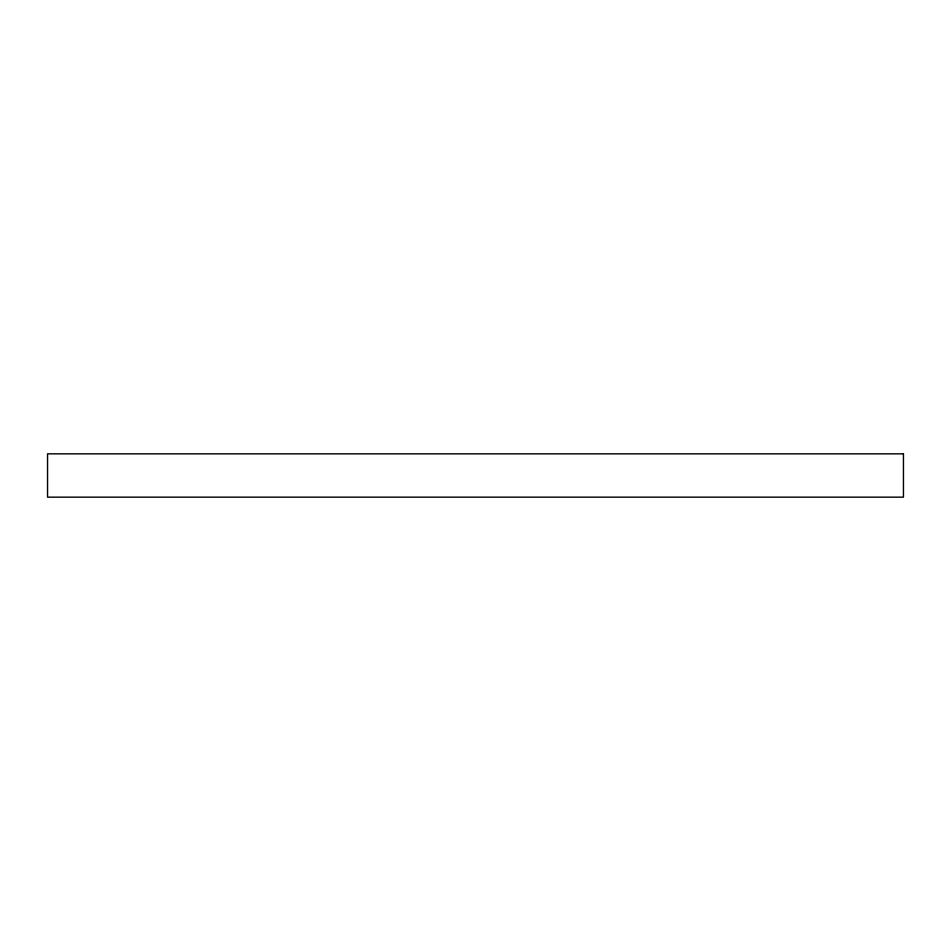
<?xml version="1.0" encoding="UTF-8"?>
<svg xmlns="http://www.w3.org/2000/svg" width="951" height="951" viewBox="0 0 951 951"><rect width="100%" height="100%" fill="white"/><g stroke="black" fill="none" stroke-linecap="round" stroke-linejoin="round"><path stroke-width="1.43" d="M903.45 453.841L47.55 453.841L47.55 497.159L903.45 497.159L903.45 453.841"/></g></svg>
